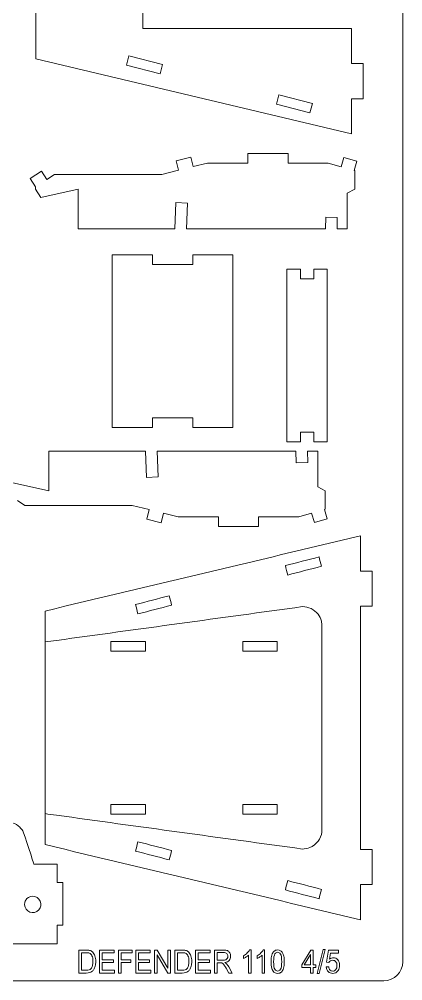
# Model space of a CAD drawing. Header units: centimetres. Extents: x -10 to 98, y 3 to 108.
# Drawn here: x 46.66 to 58.7, y 3.2 to 33.35 of the extents above; entities that cross this region are included whole.
import ezdxf

# ---------------------------------------------------------------- set-up
doc = ezdxf.new("R2010")
doc.units = ezdxf.units.CM
doc.header["$MEASUREMENT"] = 0
doc.layers.add('Camada 1', color=7, linetype='Continuous')

msp = doc.modelspace()

# ---------------------------------------------------------------- linework, layer by layer
at = {"layer": 'Camada 1', "color": 5, "lineweight": 9}
for points in [[(58.70215, 54.96219), (58.70215, 54.96219), (58.70215, 3.79219), (58.70215, 3.79219)], [(58.10714, 3.19719), (58.4344, 3.19719), (58.70215, 3.46494), (58.70215, 3.79219)], [(58.10714, 3.19719), (58.10714, 3.19719), (24.78712, 3.19719), (24.78712, 3.19719)]]:
    msp.add_open_spline(points, degree=3, dxfattribs=at)
at = {"layer": 'Camada 1', "color": 3, "lineweight": 9}
for points in [[(47.18439, 39.43257), (47.18439, 39.43257), (47.18441, 32.10781), (47.18441, 32.10781)], [(50.53794, 33.06106), (50.53794, 33.06106), (50.53794, 38.47934), (50.53794, 38.47934)], [(57.09151, 33.06107), (57.09151, 33.06107), (50.53794, 33.06106), (50.53794, 33.06106)], [(57.09152, 31.95789), (57.09152, 31.95789), (57.09151, 33.06107), (57.09151, 33.06107)], [(47.18441, 32.10781), (47.18441, 32.10781), (57.09152, 29.75035), (57.09152, 29.75035)], [(57.45805, 31.95789), (57.45805, 31.95789), (57.09152, 31.95789), (57.09152, 31.95789)], [(57.45805, 30.85472), (57.45805, 30.85472), (57.45805, 31.95789), (57.45805, 31.95789)], [(57.09152, 30.85472), (57.09152, 30.85472), (57.45805, 30.85472), (57.45805, 30.85472)], [(57.09152, 29.75035), (57.09152, 29.75035), (57.09152, 30.85472), (57.09152, 30.85472)], [(52.04422, 29.0187), (52.04422, 29.0187), (51.58749, 28.90376), (51.58749, 28.90376)], [(52.11827, 28.72445), (52.11827, 28.72445), (52.04422, 29.0187), (52.04422, 29.0187)], [(53.83745, 29.14202), (53.83745, 29.14202), (53.83744, 28.83859), (53.83744, 28.83859)], [(55.09968, 29.14195), (55.09968, 29.14195), (53.83745, 29.14202), (53.83745, 29.14202)], [(55.09966, 28.83852), (55.09966, 28.83852), (55.09968, 29.14195), (55.09968, 29.14195)], [(56.85184, 29.01282), (56.85184, 29.01282), (56.76768, 28.72131), (56.76768, 28.72131)], [(57.25763, 28.89568), (57.25763, 28.89568), (56.85184, 29.01282), (56.85184, 29.01282)], [(51.58749, 28.90376), (51.58749, 28.90376), (51.66155, 28.60951), (51.66155, 28.60951)], [(52.57521, 28.83865), (52.57521, 28.83865), (52.11827, 28.72445), (52.11827, 28.72445)], [(53.83744, 28.83859), (53.83744, 28.83859), (52.57521, 28.83865), (52.57521, 28.83865)], [(56.36189, 28.83845), (56.36189, 28.83845), (55.09966, 28.83852), (55.09966, 28.83852)], [(56.76768, 28.72131), (56.76768, 28.72131), (56.36189, 28.83845), (56.36189, 28.83845)], [(57.17347, 28.60416), (57.17347, 28.60416), (57.25763, 28.89568), (57.25763, 28.89568)], [(47.3628, 28.58016), (47.3628, 28.58016), (47.00156, 28.34847), (47.00156, 28.34847)], [(47.00156, 28.34847), (47.00156, 28.34847), (47.16536, 28.09306), (47.16536, 28.09306)], [(47.52661, 28.32475), (47.52661, 28.32475), (47.3628, 28.58016), (47.3628, 28.58016)], [(47.76527, 28.47782), (47.76527, 28.47782), (47.52661, 28.32475), (47.52661, 28.32475)], [(51.13333, 28.47513), (51.13333, 28.47513), (47.76527, 28.47782), (47.76527, 28.47782)], [(51.66155, 28.60951), (51.66155, 28.60951), (51.13333, 28.47513), (51.13333, 28.47513)], [(57.19204, 28.5988), (57.19204, 28.5988), (57.17347, 28.60416), (57.17347, 28.60416)], [(57.19201, 28.01809), (57.19201, 28.01809), (57.19204, 28.5988), (57.19204, 28.5988)], [(47.16536, 28.09306), (47.16536, 28.09306), (47.16536, 28.01863), (47.16536, 28.01863)], [(47.16536, 28.01863), (47.16536, 28.01863), (47.33942, 27.75817), (47.33942, 27.75817)], [(47.33942, 27.75817), (47.33942, 27.75817), (48.51266, 28.01855), (48.51266, 28.01855)], [(48.51266, 28.01855), (48.51266, 28.01855), (48.51259, 26.77356), (48.51259, 26.77356)], [(56.96039, 26.77312), (56.96039, 26.77312), (56.96045, 27.89028), (56.96045, 27.89028)], [(56.96045, 27.89028), (56.96045, 27.89028), (57.19201, 28.01809), (57.19201, 28.01809)], [(51.54876, 26.77341), (51.54876, 26.77341), (51.57987, 27.59801), (51.57987, 27.59801)], [(51.57987, 27.59801), (51.57987, 27.59801), (51.94372, 27.58429), (51.94372, 27.58429)], [(51.94372, 27.58429), (51.94372, 27.58429), (51.91534, 26.7734), (51.91534, 26.7734)], [(56.27458, 26.77316), (56.27458, 26.77316), (56.28206, 27.13735), (56.28206, 27.13735)], [(56.28206, 27.13735), (56.28206, 27.13735), (56.64608, 27.12987), (56.64608, 27.12987)], [(56.64608, 27.12987), (56.64608, 27.12987), (56.63876, 26.77314), (56.63876, 26.77314)], [(48.51259, 26.77356), (48.51259, 26.77356), (51.54876, 26.77341), (51.54876, 26.77341)], [(51.91534, 26.7734), (51.91534, 26.7734), (56.27458, 26.77316), (56.27458, 26.77316)], [(56.63876, 26.77314), (56.63876, 26.77314), (56.96039, 26.77312), (56.96039, 26.77312)], [(50.84213, 25.95969), (50.84213, 25.95969), (49.57989, 25.95969), (49.57989, 25.95969)], [(49.57989, 25.95969), (49.57989, 25.95969), (49.5799, 20.54181), (49.5799, 20.54181)], [(50.84213, 25.65627), (50.84213, 25.65627), (50.84213, 25.95969), (50.84213, 25.95969)], [(53.36659, 25.95969), (53.36659, 25.95969), (52.10436, 25.95969), (52.10436, 25.95969)], [(52.10436, 25.95969), (52.10436, 25.95969), (52.10436, 25.65627), (52.10436, 25.65627)], [(53.36659, 20.54182), (53.36659, 20.54182), (53.36659, 25.95969), (53.36659, 25.95969)], [(52.10436, 25.65627), (52.10436, 25.65627), (50.84213, 25.65627), (50.84213, 25.65627)], [(55.48595, 25.51427), (55.48595, 25.51427), (55.06359, 25.51427), (55.06359, 25.51427)], [(55.06359, 25.51427), (55.06359, 25.51427), (55.0636, 20.09639), (55.0636, 20.09639)], [(55.48595, 25.21084), (55.48595, 25.21084), (55.48595, 25.51427), (55.48595, 25.51427)], [(56.33067, 25.51427), (56.33067, 25.51427), (55.90831, 25.51427), (55.90831, 25.51427)], [(55.90831, 25.51427), (55.90831, 25.51427), (55.90831, 25.21084), (55.90831, 25.21084)], [(56.33068, 20.09639), (56.33068, 20.09639), (56.33067, 25.51427), (56.33067, 25.51427)], [(55.90831, 25.21084), (55.90831, 25.21084), (55.48595, 25.21084), (55.48595, 25.21084)], [(50.84214, 20.54182), (50.84214, 20.54182), (50.84214, 20.84523), (50.84214, 20.84523)], [(50.84214, 20.84523), (50.84214, 20.84523), (52.10437, 20.84523), (52.10437, 20.84523)], [(52.10437, 20.84523), (52.10437, 20.84523), (52.10437, 20.54182), (52.10437, 20.54182)], [(49.5799, 20.54181), (49.5799, 20.54181), (50.84214, 20.54182), (50.84214, 20.54182)], [(52.10437, 20.54182), (52.10437, 20.54182), (53.36659, 20.54182), (53.36659, 20.54182)], [(55.48596, 20.3998), (55.48596, 20.3998), (55.90832, 20.39982), (55.90832, 20.39982)], [(55.48596, 20.09639), (55.48596, 20.09639), (55.48596, 20.3998), (55.48596, 20.3998)], [(55.90832, 20.39982), (55.90832, 20.39982), (55.90832, 20.09639), (55.90832, 20.09639)], [(55.0636, 20.09639), (55.0636, 20.09639), (55.48596, 20.09639), (55.48596, 20.09639)], [(55.90832, 20.09639), (55.90832, 20.09639), (56.33068, 20.09639), (56.33068, 20.09639)], [(47.58563, 19.80598), (47.58563, 19.80598), (50.62181, 19.80615), (50.62181, 19.80615)], [(47.5857, 18.56099), (47.5857, 18.56099), (47.58563, 19.80598), (47.58563, 19.80598)], [(50.62181, 19.80615), (50.62181, 19.80615), (50.6529, 18.98156), (50.6529, 18.98156)], [(50.98838, 19.80617), (50.98838, 19.80617), (55.34761, 19.80642), (55.34761, 19.80642)], [(51.01676, 18.99527), (51.01676, 18.99527), (50.98838, 19.80617), (50.98838, 19.80617)], [(55.34761, 19.80642), (55.34761, 19.80642), (55.35509, 19.44224), (55.35509, 19.44224)], [(55.7118, 19.80645), (55.7118, 19.80645), (56.03343, 19.80646), (56.03343, 19.80646)], [(55.71911, 19.44971), (55.71911, 19.44971), (55.7118, 19.80645), (55.7118, 19.80645)], [(56.03343, 19.80646), (56.03343, 19.80646), (56.0335, 18.6893), (56.0335, 18.6893)], [(55.35509, 19.44224), (55.35509, 19.44224), (55.71911, 19.44971), (55.71911, 19.44971)], [(50.6529, 18.98156), (50.6529, 18.98156), (51.01676, 18.99527), (51.01676, 18.99527)], [(46.41247, 18.82138), (46.41247, 18.82138), (47.5857, 18.56099), (47.5857, 18.56099)], [(56.0335, 18.6893), (56.0335, 18.6893), (56.26505, 18.56149), (56.26505, 18.56149)], [(56.26505, 18.56149), (56.26505, 18.56149), (56.26509, 17.98078), (56.26509, 17.98078)], [(46.83831, 18.10174), (46.83831, 18.10174), (46.59964, 18.25479), (46.59964, 18.25479)], [(50.20638, 18.10443), (50.20638, 18.10443), (46.83831, 18.10174), (46.83831, 18.10174)], [(50.73459, 17.97005), (50.73459, 17.97005), (50.20638, 18.10443), (50.20638, 18.10443)], [(50.66054, 17.67581), (50.66054, 17.67581), (50.73459, 17.97005), (50.73459, 17.97005)], [(51.19133, 17.85511), (51.19133, 17.85511), (51.11728, 17.56087), (51.11728, 17.56087)], [(51.64824, 17.7409), (51.64824, 17.7409), (51.19133, 17.85511), (51.19133, 17.85511)], [(55.84072, 17.85827), (55.84072, 17.85827), (55.43494, 17.74113), (55.43494, 17.74113)], [(55.92489, 17.56676), (55.92489, 17.56676), (55.84072, 17.85827), (55.84072, 17.85827)], [(56.26509, 17.98078), (56.26509, 17.98078), (56.24651, 17.97542), (56.24651, 17.97542)], [(56.24651, 17.97542), (56.24651, 17.97542), (56.33068, 17.6839), (56.33068, 17.6839)], [(51.11728, 17.56087), (51.11728, 17.56087), (50.66054, 17.67581), (50.66054, 17.67581)], [(52.91048, 17.74098), (52.91048, 17.74098), (51.64824, 17.7409), (51.64824, 17.7409)], [(52.9105, 17.43755), (52.9105, 17.43755), (52.91048, 17.74098), (52.91048, 17.74098)], [(55.43494, 17.74113), (55.43494, 17.74113), (54.17271, 17.74105), (54.17271, 17.74105)], [(54.17271, 17.74105), (54.17271, 17.74105), (54.17272, 17.43763), (54.17272, 17.43763)], [(56.33068, 17.6839), (56.33068, 17.6839), (55.92489, 17.56676), (55.92489, 17.56676)], [(54.17272, 17.43763), (54.17272, 17.43763), (52.9105, 17.43755), (52.9105, 17.43755)], [(47.46769, 14.79089), (50.76987, 15.57647), (54.07208, 16.36204), (57.37427, 17.14762)], [(57.37427, 17.14762), (57.37427, 16.7798), (57.37427, 16.412), (57.37427, 16.04418)], [(57.37427, 16.04418), (57.49647, 16.04418), (57.61869, 16.04418), (57.74088, 16.04418)], [(57.74088, 14.94071), (57.74088, 15.30854), (57.74088, 15.67636), (57.74088, 16.04418)], [(47.46769, 14.79089), (47.46769, 12.34932), (47.46769, 9.90775), (47.46769, 7.46618)], [(57.37427, 7.31636), (57.37427, 9.85781), (57.37427, 12.39927), (57.37427, 14.94071)], [(57.37427, 14.94071), (57.49647, 14.94071), (57.61869, 14.94071), (57.74088, 14.94071)], [(46.6814, 8.01519), (46.55204, 8.14454), (46.3358, 8.20247), (46.15911, 8.15513)], [(46.6814, 8.01519), (46.71004, 7.97786), (46.73867, 7.94053), (46.76732, 7.9032)], [(47.116, 6.84982), (47.116, 6.85942), (46.8177, 7.81592), (46.76732, 7.9032)], [(47.46769, 7.46618), (50.76987, 6.6806), (54.07208, 5.89502), (57.37427, 5.10945)], [(57.74088, 7.31636), (57.61869, 7.31636), (57.49647, 7.31636), (57.37427, 7.31636)], [(57.74088, 7.31636), (57.74088, 6.94854), (57.74088, 6.58073), (57.74088, 6.2129)], [(47.116, 6.84982), (47.35966, 6.84982), (47.60331, 6.84982), (47.84698, 6.84982)], [(47.84698, 6.84982), (47.84698, 6.65777), (47.84697, 6.4657), (47.84697, 6.27364)], [(47.84697, 6.27364), (47.90762, 6.27364), (47.96829, 6.27365), (48.02894, 6.27365)], [(48.02894, 6.27365), (48.02894, 5.82941), (48.02894, 5.38519), (48.02894, 4.94095)], [(57.37427, 6.2129), (57.37427, 5.84508), (57.37427, 5.47726), (57.37427, 5.10945)], [(57.37427, 6.2129), (57.49647, 6.2129), (57.61869, 6.2129), (57.74088, 6.2129)], [(47.84697, 4.94063), (47.84693, 4.74646), (47.84688, 4.55229), (47.84685, 4.35812)], [(47.84697, 4.94063), (47.90762, 4.94074), (47.96829, 4.94085), (48.02894, 4.94095)], [(46.39057, 4.35844), (46.876, 4.35833), (47.36142, 4.35822), (47.84685, 4.35812)]]:
    msp.add_open_spline(points, degree=3, dxfattribs=at)
at = {"layer": 'Camada 1', "lineweight": 9}
for points in [[(50.10239, 32.19827), (50.10239, 32.19827), (50.02623, 31.90433), (50.02623, 31.90433)], [(51.16034, 31.92456), (51.16034, 31.92456), (50.10239, 32.19827), (50.10239, 32.19827)], [(50.02623, 31.90433), (50.02623, 31.90433), (51.08417, 31.63062), (51.08417, 31.63062)], [(51.08417, 31.63062), (51.08417, 31.63062), (51.16034, 31.92456), (51.16034, 31.92456)], [(54.80781, 30.97848), (54.80781, 30.97848), (54.73165, 30.68574), (54.73165, 30.68574)], [(55.86458, 30.70476), (55.86458, 30.70476), (54.80781, 30.97848), (54.80781, 30.97848)], [(54.73165, 30.68574), (54.73165, 30.68574), (55.78842, 30.41082), (55.78842, 30.41082)], [(55.78842, 30.41082), (55.78842, 30.41082), (55.86458, 30.70476), (55.86458, 30.70476)], [(55.01424, 16.21336), (55.36674, 16.30469), (55.71923, 16.39604), (56.07174, 16.48738)], [(56.07174, 16.48738), (56.09709, 16.38948), (56.12248, 16.29158), (56.14784, 16.19369)], [(55.09033, 15.91967), (55.06497, 16.01757), (55.0396, 16.11546), (55.01424, 16.21336)], [(55.09033, 15.91967), (55.44283, 16.011), (55.79533, 16.10235), (56.14784, 16.19369)], [(51.36706, 15.26826), (51.01456, 15.17693), (50.66207, 15.0856), (50.30955, 14.99425)], [(51.44316, 14.97457), (51.4178, 15.07247), (51.39242, 15.17037), (51.36706, 15.26826)], [(47.82464, 13.86897), (50.40105, 14.22223), (52.97749, 14.57553), (55.5539, 14.92881)], [(50.38565, 14.70055), (50.36031, 14.79845), (50.33492, 14.89636), (50.30955, 14.99425)], [(51.44316, 14.97457), (51.09066, 14.88324), (50.73817, 14.79189), (50.38565, 14.70055)], [(56.03981, 14.6892), (55.92939, 14.83308), (55.73185, 14.93512), (55.5539, 14.92881)], [(56.1455, 14.47487), (56.11774, 14.55665), (56.09465, 14.61771), (56.03981, 14.6892)], [(56.1455, 14.47487), (56.15072, 14.44867), (56.15593, 14.42248), (56.16114, 14.39629)], [(56.16114, 14.39629), (56.16114, 12.21778), (56.16114, 10.03927), (56.16114, 7.86076)], [(50.62314, 13.83725), (50.26123, 13.83725), (49.89931, 13.83725), (49.53741, 13.83725)], [(49.53741, 13.83725), (49.53741, 13.73611), (49.53741, 13.635), (49.53741, 13.53386)], [(50.62319, 13.53387), (50.62318, 13.635), (50.62315, 13.73613), (50.62314, 13.83725)], [(54.76162, 13.83729), (54.3997, 13.83729), (54.03778, 13.83729), (53.67586, 13.83729)], [(53.67586, 13.83729), (53.67586, 13.73615), (53.67586, 13.63502), (53.67586, 13.53388)], [(54.76165, 13.53388), (54.76164, 13.63502), (54.76163, 13.73615), (54.76162, 13.83729)], [(50.62319, 13.53387), (50.26126, 13.53387), (49.89932, 13.53386), (49.53741, 13.53386)], [(53.67586, 13.53388), (54.03779, 13.53388), (54.39973, 13.53388), (54.76165, 13.53388)], [(50.62314, 8.7232), (50.26123, 8.7232), (49.89931, 8.7232), (49.53741, 8.7232)], [(49.53741, 8.7232), (49.53741, 8.62206), (49.53741, 8.52094), (49.53741, 8.4198)], [(50.62319, 8.41981), (50.62318, 8.52094), (50.62315, 8.62208), (50.62314, 8.7232)], [(53.67586, 8.72325), (54.03778, 8.72325), (54.3997, 8.72325), (54.76162, 8.72325)], [(53.67586, 8.72325), (53.67586, 8.62212), (53.67586, 8.521), (53.67586, 8.41986)], [(54.76165, 8.41988), (54.76164, 8.52101), (54.76163, 8.62214), (54.76162, 8.72325)], [(55.5539, 7.32826), (52.97749, 7.68155), (50.40105, 8.03484), (47.82464, 8.3881)], [(50.62319, 8.41981), (50.26126, 8.41981), (49.89932, 8.4198), (49.53741, 8.4198)], [(53.67586, 8.41986), (54.03779, 8.41987), (54.39973, 8.41987), (54.76165, 8.41988)], [(55.78828, 7.37488), (55.98365, 7.45582), (56.14085, 7.65505), (56.16114, 7.86076)], [(50.30955, 7.26282), (50.33492, 7.36072), (50.36031, 7.4586), (50.38565, 7.5565)], [(51.44316, 7.28248), (51.09066, 7.37383), (50.73817, 7.46517), (50.38565, 7.5565)], [(50.30955, 7.26282), (50.66207, 7.17148), (51.01456, 7.08013), (51.36706, 6.98879)], [(51.44316, 7.28248), (51.4178, 7.18459), (51.39242, 7.08669), (51.36706, 6.98879)], [(55.5539, 7.32826), (55.61921, 7.32594), (55.72668, 7.34937), (55.78828, 7.37488)], [(55.09033, 6.33741), (55.06497, 6.23952), (55.0396, 6.14163), (55.01424, 6.04373)], [(56.14784, 6.0634), (55.79533, 6.15473), (55.44283, 6.24607), (55.09033, 6.33741)], [(55.01424, 6.04373), (55.36674, 5.95238), (55.71923, 5.86104), (56.07174, 5.76969)], [(56.07174, 5.76969), (56.09709, 5.86758), (56.12248, 5.9655), (56.14784, 6.0634)], [(46.89999, 5.77312), (46.87302, 5.73798), (46.84624, 5.70574), (46.83337, 5.65773)], [(47.14862, 5.83978), (47.04067, 5.86871), (46.96958, 5.82654), (46.89999, 5.77312)], [(47.21076, 5.36824), (47.40629, 5.48115), (47.3669, 5.78128), (47.14862, 5.83978)], [(46.83337, 5.65773), (46.77496, 5.43955), (47.01517, 5.25529), (47.21076, 5.36824)]]:
    msp.add_open_spline(points, degree=3, dxfattribs=at)
at = {"layer": 'Camada 1', "color": 1, "lineweight": 9}
for points in [[(47.46769, 13.82002), (47.58668, 13.83634), (47.70567, 13.85265), (47.82464, 13.86897)], [(47.82464, 8.3881), (47.70567, 8.40441), (47.58668, 8.42073), (47.46769, 8.43704)], [(48.53416, 3.43991), (48.53416, 3.43991), (48.53416, 4.16131), (48.53416, 4.16131)], [(48.53416, 4.16131), (48.53416, 4.16131), (48.75356, 4.16131), (48.75356, 4.16131)], [(48.75222, 4.07668), (48.75222, 4.07668), (48.61866, 4.07668), (48.61866, 4.07668)], [(48.61866, 4.07668), (48.61866, 4.07668), (48.61866, 3.52454), (48.61866, 3.52454)], [(48.86118, 4.0619), (48.83865, 4.0718), (48.80232, 4.07668), (48.75222, 4.07668)], [(48.86696, 4.15107), (48.84087, 4.15795), (48.80307, 4.16131), (48.75356, 4.16131)], [(48.94079, 3.98029), (48.919, 4.02093), (48.89247, 4.04813), (48.86118, 4.0619)], [(48.96035, 4.09935), (48.93457, 4.1242), (48.90344, 4.14149), (48.86696, 4.15107)], [(48.97355, 3.80598), (48.97355, 3.88154), (48.96259, 3.93965), (48.94079, 3.98029)], [(49.03566, 3.97609), (49.01907, 4.02613), (48.99401, 4.0671), (48.96035, 4.09935)], [(49.06072, 3.80447), (49.06072, 3.86879), (49.0524, 3.92605), (49.03566, 3.97609)], [(49.17828, 3.43991), (49.17828, 3.43991), (49.17828, 4.16131), (49.17828, 4.16131)], [(49.17828, 4.16131), (49.17828, 4.16131), (49.63813, 4.16131), (49.63813, 4.16131)], [(49.63813, 4.07668), (49.63813, 4.07668), (49.26278, 4.07668), (49.26278, 4.07668)], [(49.26278, 4.07668), (49.26278, 4.07668), (49.26278, 3.85502), (49.26278, 3.85502)], [(49.63813, 4.16131), (49.63813, 4.16131), (49.63813, 4.07668), (49.63813, 4.07668)], [(49.77422, 3.43991), (49.77422, 3.43991), (49.77422, 4.16131), (49.77422, 4.16131)], [(49.77422, 4.16131), (49.77422, 4.16131), (50.20383, 4.16131), (50.20383, 4.16131)], [(50.20383, 4.07668), (50.20383, 4.07668), (49.85872, 4.07668), (49.85872, 4.07668)], [(49.85872, 4.07668), (49.85872, 4.07668), (49.85872, 3.852), (49.85872, 3.852)], [(50.20383, 4.16131), (50.20383, 4.16131), (50.20383, 4.07668), (50.20383, 4.07668)], [(50.31486, 3.43991), (50.31486, 3.43991), (50.31486, 4.16131), (50.31486, 4.16131)], [(50.31486, 4.16131), (50.31486, 4.16131), (50.77471, 4.16131), (50.77471, 4.16131)], [(50.77471, 4.07668), (50.77471, 4.07668), (50.39936, 4.07668), (50.39936, 4.07668)], [(50.39936, 4.07668), (50.39936, 4.07668), (50.39936, 3.85502), (50.39936, 3.85502)], [(50.77471, 4.16131), (50.77471, 4.16131), (50.77471, 4.07668), (50.77471, 4.07668)], [(50.90547, 3.43991), (50.90547, 3.43991), (50.90547, 4.16131), (50.90547, 4.16131)], [(50.90547, 4.16131), (50.90547, 4.16131), (50.99204, 4.16131), (50.99204, 4.16131)], [(51.32054, 3.43991), (51.32054, 3.43991), (50.9864, 4.00615), (50.9864, 4.00615)], [(50.9864, 4.00615), (50.9864, 4.00615), (50.9864, 3.43991), (50.9864, 3.43991)], [(50.99204, 4.16131), (50.99204, 4.16131), (51.32617, 3.59508), (51.32617, 3.59508)], [(51.32617, 3.59508), (51.32617, 3.59508), (51.32617, 4.16131), (51.32617, 4.16131)], [(51.32617, 4.16131), (51.32617, 4.16131), (51.40711, 4.16131), (51.40711, 4.16131)], [(51.40711, 4.16131), (51.40711, 4.16131), (51.40711, 3.43991), (51.40711, 3.43991)], [(51.54869, 3.43991), (51.54869, 3.43991), (51.54869, 4.16131), (51.54869, 4.16131)], [(51.54869, 4.16131), (51.54869, 4.16131), (51.76809, 4.16131), (51.76809, 4.16131)], [(51.76676, 4.07668), (51.76676, 4.07668), (51.63319, 4.07668), (51.63319, 4.07668)], [(51.63319, 4.07668), (51.63319, 4.07668), (51.63319, 3.52454), (51.63319, 3.52454)], [(51.87572, 4.0619), (51.85319, 4.0718), (51.81685, 4.07668), (51.76676, 4.07668)], [(51.8815, 4.15107), (51.8554, 4.15795), (51.8176, 4.16131), (51.76809, 4.16131)], [(51.95532, 3.98029), (51.93353, 4.02093), (51.907, 4.04813), (51.87572, 4.0619)], [(51.97489, 4.09935), (51.9491, 4.1242), (51.91797, 4.14149), (51.8815, 4.15107)], [(51.98808, 3.80598), (51.98808, 3.88154), (51.97712, 3.93965), (51.95532, 3.98029)], [(52.05019, 3.97609), (52.0336, 4.02613), (52.00854, 4.0671), (51.97489, 4.09935)], [(52.07525, 3.80447), (52.07525, 3.86879), (52.06694, 3.92605), (52.05019, 3.97609)], [(52.19281, 3.43991), (52.19281, 3.43991), (52.19281, 4.16131), (52.19281, 4.16131)], [(52.19281, 4.16131), (52.19281, 4.16131), (52.65266, 4.16131), (52.65266, 4.16131)], [(52.65266, 4.07668), (52.65266, 4.07668), (52.27731, 4.07668), (52.27731, 4.07668)], [(52.27731, 4.07668), (52.27731, 4.07668), (52.27731, 3.85502), (52.27731, 3.85502)], [(52.65266, 4.16131), (52.65266, 4.16131), (52.65266, 4.07668), (52.65266, 4.07668)], [(52.78609, 3.43991), (52.78609, 3.43991), (52.78609, 4.16131), (52.78609, 4.16131)], [(52.78609, 4.16131), (52.78609, 4.16131), (53.06833, 4.16131), (53.06833, 4.16131)], [(53.0719, 4.08171), (53.0719, 4.08171), (52.87058, 4.08171), (52.87058, 4.08171)], [(52.87058, 4.08171), (52.87058, 4.08171), (52.87058, 3.84293), (52.87058, 3.84293)], [(53.19775, 4.14183), (53.16825, 4.15476), (53.12512, 4.16131), (53.06833, 4.16131)], [(53.17507, 4.0488), (53.15328, 4.0708), (53.11888, 4.08171), (53.0719, 4.08171)], [(53.20769, 3.9645), (53.20769, 3.99859), (53.19687, 4.02681), (53.17507, 4.0488)], [(53.19078, 3.89985), (53.20206, 3.91967), (53.20769, 3.94116), (53.20769, 3.9645)], [(53.26846, 4.07331), (53.25082, 4.10606), (53.22725, 4.1289), (53.19775, 4.14183)], [(53.25097, 3.83521), (53.28017, 3.8703), (53.29485, 3.91345), (53.29485, 3.96467)], [(53.29485, 3.96467), (53.29485, 4.00431), (53.28611, 4.04058), (53.26846, 4.07331)], [(53.70134, 3.98331), (53.74507, 4.00648), (53.78332, 4.0347), (53.81607, 4.06795)], [(53.70134, 3.89767), (53.70134, 3.89767), (53.70134, 3.98331), (53.70134, 3.98331)], [(53.70134, 3.89767), (53.72565, 3.90775), (53.75322, 3.92303), (53.78376, 3.94334)], [(53.78376, 3.94334), (53.81431, 3.96367), (53.83906, 3.98398), (53.85788, 4.00447)], [(53.81607, 4.06795), (53.84884, 4.10103), (53.87212, 4.1331), (53.88575, 4.16434)], [(53.85788, 3.43991), (53.85788, 3.43991), (53.85788, 4.00447), (53.85788, 4.00447)], [(53.88575, 4.16434), (53.88575, 4.16434), (53.93615, 4.16434), (53.93615, 4.16434)], [(53.93615, 4.16434), (53.93615, 4.16434), (53.93615, 3.43991), (53.93615, 3.43991)], [(54.13005, 3.98331), (54.17377, 4.00648), (54.21204, 4.0347), (54.24479, 4.06795)], [(54.13005, 3.89767), (54.13005, 3.89767), (54.13005, 3.98331), (54.13005, 3.98331)], [(54.13005, 3.89767), (54.15436, 3.90775), (54.18193, 3.92303), (54.21248, 3.94334)], [(54.21248, 3.94334), (54.24301, 3.96367), (54.26777, 3.98398), (54.28659, 4.00447)], [(54.24479, 4.06795), (54.27756, 4.10103), (54.30082, 4.1331), (54.31446, 4.16434)], [(54.28659, 3.43991), (54.28659, 3.43991), (54.28659, 4.00447), (54.28659, 4.00447)], [(54.31446, 4.16434), (54.31446, 4.16434), (54.36487, 4.16434), (54.36487, 4.16434)], [(54.36487, 4.16434), (54.36487, 4.16434), (54.36487, 3.43991), (54.36487, 3.43991)], [(54.58916, 4.00195), (54.57375, 3.9499), (54.56604, 3.88104), (54.56604, 3.79591)], [(54.65824, 4.12235), (54.62771, 4.0943), (54.60473, 4.05418), (54.58916, 4.00195)], [(54.68625, 4.03906), (54.65943, 3.99524), (54.64609, 3.91396), (54.64609, 3.79557)], [(54.77328, 4.16434), (54.72704, 4.16434), (54.68863, 4.15039), (54.65824, 4.12235)], [(54.7724, 4.09078), (54.73652, 4.09078), (54.70776, 4.07348), (54.68625, 4.03906)], [(54.86385, 4.03217), (54.83954, 4.0713), (54.809, 4.09078), (54.7724, 4.09078)], [(54.86327, 4.14099), (54.83731, 4.1566), (54.80737, 4.16434), (54.77328, 4.16434)], [(54.92701, 4.07348), (54.9104, 4.10287), (54.88905, 4.12538), (54.86327, 4.14099)], [(54.90048, 3.79557), (54.90048, 3.91429), (54.88832, 3.99321), (54.86385, 4.03217)], [(54.96614, 3.96636), (54.95666, 4.00849), (54.94362, 4.04427), (54.92701, 4.07348)], [(54.98053, 3.79591), (54.98053, 3.86728), (54.97578, 3.92421), (54.96614, 3.96636)], [(55.52827, 3.69381), (55.52827, 3.69381), (55.81913, 4.16131), (55.81913, 4.16131)], [(55.80489, 4.01841), (55.80489, 4.01841), (55.60522, 3.69381), (55.60522, 3.69381)], [(55.80489, 3.69381), (55.80489, 3.69381), (55.80489, 4.01841), (55.80489, 4.01841)], [(55.81913, 4.16131), (55.81913, 4.16131), (55.88317, 4.16131), (55.88317, 4.16131)], [(55.88317, 4.16131), (55.88317, 4.16131), (55.88317, 3.69381), (55.88317, 3.69381)], [(56.01229, 3.42782), (56.01229, 3.42782), (56.1973, 4.1734), (56.1973, 4.1734)], [(56.2603, 4.1734), (56.2603, 4.1734), (56.07529, 3.42782), (56.07529, 3.42782)], [(56.1973, 4.1734), (56.1973, 4.1734), (56.2603, 4.1734), (56.2603, 4.1734)], [(56.311, 3.78147), (56.311, 3.78147), (56.37238, 4.15225), (56.37238, 4.15225)], [(56.37238, 4.15225), (56.37238, 4.15225), (56.68812, 4.15225), (56.68812, 4.15225)], [(56.43479, 4.06761), (56.43479, 4.06761), (56.40083, 3.87299), (56.40083, 3.87299)], [(56.68812, 4.06761), (56.68812, 4.06761), (56.43479, 4.06761), (56.43479, 4.06761)], [(56.68812, 4.15225), (56.68812, 4.15225), (56.68812, 4.06761), (56.68812, 4.06761)], [(48.91024, 3.57526), (48.93012, 3.59793), (48.94568, 3.62849), (48.9568, 3.66677)], [(48.9568, 3.66677), (48.96792, 3.70507), (48.97355, 3.75141), (48.97355, 3.80598)], [(49.00039, 3.55376), (49.01802, 3.58147), (49.03255, 3.61657), (49.04382, 3.65888)], [(49.04382, 3.65888), (49.05509, 3.7012), (49.06072, 3.74973), (49.06072, 3.80447)], [(49.26278, 3.85502), (49.26278, 3.85502), (49.61412, 3.85502), (49.61412, 3.85502)], [(49.61412, 3.77039), (49.61412, 3.77039), (49.26278, 3.77039), (49.26278, 3.77039)], [(49.26278, 3.77039), (49.26278, 3.77039), (49.26278, 3.52454), (49.26278, 3.52454)], [(49.61412, 3.85502), (49.61412, 3.85502), (49.61412, 3.77039), (49.61412, 3.77039)], [(49.85872, 3.852), (49.85872, 3.852), (50.15758, 3.852), (50.15758, 3.852)], [(50.15758, 3.76736), (50.15758, 3.76736), (49.85872, 3.76736), (49.85872, 3.76736)], [(49.85872, 3.76736), (49.85872, 3.76736), (49.85872, 3.43991), (49.85872, 3.43991)], [(50.15758, 3.852), (50.15758, 3.852), (50.15758, 3.76736), (50.15758, 3.76736)], [(50.39936, 3.85502), (50.39936, 3.85502), (50.75069, 3.85502), (50.75069, 3.85502)], [(50.75069, 3.77039), (50.75069, 3.77039), (50.39936, 3.77039), (50.39936, 3.77039)], [(50.39936, 3.77039), (50.39936, 3.77039), (50.39936, 3.52454), (50.39936, 3.52454)], [(50.75069, 3.85502), (50.75069, 3.85502), (50.75069, 3.77039), (50.75069, 3.77039)], [(51.92478, 3.57526), (51.94465, 3.59793), (51.96021, 3.62849), (51.97133, 3.66677)], [(51.97133, 3.66677), (51.98245, 3.70507), (51.98808, 3.75141), (51.98808, 3.80598)], [(52.01492, 3.55376), (52.03255, 3.58147), (52.04707, 3.61657), (52.05835, 3.65888)], [(52.05835, 3.65888), (52.06962, 3.7012), (52.07525, 3.74973), (52.07525, 3.80447)], [(52.27731, 3.85502), (52.27731, 3.85502), (52.62865, 3.85502), (52.62865, 3.85502)], [(52.62865, 3.77039), (52.62865, 3.77039), (52.27731, 3.77039), (52.27731, 3.77039)], [(52.27731, 3.77039), (52.27731, 3.77039), (52.27731, 3.52454), (52.27731, 3.52454)], [(52.62865, 3.85502), (52.62865, 3.85502), (52.62865, 3.77039), (52.62865, 3.77039)], [(52.87058, 3.84293), (52.87058, 3.84293), (53.05144, 3.84293), (53.05144, 3.84293)], [(52.96812, 3.76031), (52.96812, 3.76031), (52.87058, 3.76031), (52.87058, 3.76031)], [(52.87058, 3.76031), (52.87058, 3.76031), (52.87058, 3.43991), (52.87058, 3.43991)], [(53.01497, 3.75695), (53.00549, 3.75913), (52.98991, 3.76031), (52.96812, 3.76031)], [(53.05336, 3.7378), (53.04091, 3.74687), (53.02801, 3.75325), (53.01497, 3.75695)], [(53.05144, 3.84293), (53.08999, 3.84293), (53.11993, 3.84746), (53.14156, 3.85653)], [(53.0962, 3.68961), (53.08018, 3.71262), (53.06597, 3.72857), (53.05336, 3.7378)], [(53.15684, 3.59003), (53.13238, 3.63352), (53.11207, 3.66661), (53.0962, 3.68961)], [(53.11563, 3.76836), (53.1767, 3.77794), (53.22177, 3.8001), (53.25097, 3.83521)], [(53.16647, 3.73244), (53.15491, 3.74418), (53.13802, 3.75627), (53.11563, 3.76836)], [(53.14156, 3.85653), (53.16322, 3.86543), (53.17967, 3.87987), (53.19078, 3.89985)], [(53.23614, 3.63638), (53.21435, 3.67484), (53.19108, 3.70691), (53.16647, 3.73244)], [(53.23614, 3.63638), (53.23614, 3.63638), (53.3463, 3.43991), (53.3463, 3.43991)], [(54.56604, 3.79591), (54.56604, 3.6604), (54.58694, 3.56249), (54.62888, 3.50204)], [(54.64609, 3.79557), (54.64609, 3.67685), (54.65824, 3.59793), (54.68271, 3.55897)], [(54.86385, 3.55914), (54.88832, 3.59843), (54.90048, 3.67719), (54.90048, 3.79557)], [(54.95755, 3.59071), (54.97282, 3.64276), (54.98053, 3.71128), (54.98053, 3.79591)], [(55.52827, 3.6122), (55.52827, 3.6122), (55.52827, 3.69381), (55.52827, 3.69381)], [(55.60522, 3.69381), (55.60522, 3.69381), (55.80489, 3.69381), (55.80489, 3.69381)], [(55.88317, 3.69381), (55.88317, 3.69381), (55.96945, 3.69381), (55.96945, 3.69381)], [(55.96945, 3.69381), (55.96945, 3.69381), (55.96945, 3.6122), (55.96945, 3.6122)], [(56.29676, 3.62932), (56.29676, 3.62932), (56.37859, 3.63638), (56.37859, 3.63638)], [(56.29676, 3.62932), (56.30195, 3.56854), (56.32286, 3.51984), (56.35948, 3.48307)], [(56.38482, 3.76938), (56.38482, 3.76938), (56.311, 3.78147), (56.311, 3.78147)], [(56.37859, 3.63638), (56.38468, 3.59121), (56.39876, 3.55729), (56.4207, 3.53446)], [(56.43212, 3.82026), (56.41211, 3.80716), (56.39639, 3.7902), (56.38482, 3.76938)], [(56.52076, 3.91849), (56.47897, 3.91849), (56.43893, 3.90338), (56.40083, 3.87299)], [(56.50031, 3.83991), (56.47496, 3.83991), (56.45227, 3.83335), (56.43212, 3.82026)], [(56.59858, 3.79608), (56.57383, 3.82529), (56.54107, 3.83991), (56.50031, 3.83991)], [(56.66114, 3.853), (56.62305, 3.89666), (56.57621, 3.91849), (56.52076, 3.91849)], [(56.59695, 3.54856), (56.62275, 3.5808), (56.63565, 3.62346), (56.63565, 3.67652)], [(56.63565, 3.67652), (56.63565, 3.72706), (56.62335, 3.76685), (56.59858, 3.79608)], [(56.71837, 3.68474), (56.71837, 3.75325), (56.69925, 3.80935), (56.66114, 3.853)], [(56.66812, 3.51548), (56.70163, 3.56299), (56.71837, 3.61942), (56.71837, 3.68474)], [(48.76395, 3.43991), (48.76395, 3.43991), (48.53416, 3.43991), (48.53416, 3.43991)], [(48.61866, 3.52454), (48.61866, 3.52454), (48.75445, 3.52454), (48.75445, 3.52454)], [(48.75445, 3.52454), (48.7964, 3.52454), (48.82931, 3.52891), (48.85318, 3.53781)], [(48.76395, 3.43991), (48.80249, 3.43991), (48.83657, 3.44395), (48.86636, 3.45217)], [(48.85318, 3.53781), (48.87704, 3.54671), (48.89602, 3.55914), (48.91024, 3.57526)], [(48.86636, 3.45217), (48.89602, 3.4604), (48.92137, 3.47249), (48.94227, 3.48844)], [(48.94227, 3.48844), (48.96332, 3.50423), (48.9826, 3.52606), (49.00039, 3.55376)], [(49.65326, 3.43991), (49.65326, 3.43991), (49.17828, 3.43991), (49.17828, 3.43991)], [(49.26278, 3.52454), (49.26278, 3.52454), (49.65326, 3.52454), (49.65326, 3.52454)], [(49.65326, 3.52454), (49.65326, 3.52454), (49.65326, 3.43991), (49.65326, 3.43991)], [(49.85872, 3.43991), (49.85872, 3.43991), (49.77422, 3.43991), (49.77422, 3.43991)], [(50.78984, 3.43991), (50.78984, 3.43991), (50.31486, 3.43991), (50.31486, 3.43991)], [(50.39936, 3.52454), (50.39936, 3.52454), (50.78984, 3.52454), (50.78984, 3.52454)], [(50.78984, 3.52454), (50.78984, 3.52454), (50.78984, 3.43991), (50.78984, 3.43991)], [(50.9864, 3.43991), (50.9864, 3.43991), (50.90547, 3.43991), (50.90547, 3.43991)], [(51.40711, 3.43991), (51.40711, 3.43991), (51.32054, 3.43991), (51.32054, 3.43991)], [(51.77848, 3.43991), (51.77848, 3.43991), (51.54869, 3.43991), (51.54869, 3.43991)], [(51.63319, 3.52454), (51.63319, 3.52454), (51.76898, 3.52454), (51.76898, 3.52454)], [(51.76898, 3.52454), (51.81093, 3.52454), (51.84384, 3.52891), (51.86772, 3.53781)], [(51.77848, 3.43991), (51.81702, 3.43991), (51.8511, 3.44395), (51.8809, 3.45217)], [(51.86772, 3.53781), (51.89157, 3.54671), (51.91056, 3.55914), (51.92478, 3.57526)], [(51.8809, 3.45217), (51.91056, 3.4604), (51.9359, 3.47249), (51.9568, 3.48844)], [(51.9568, 3.48844), (51.97785, 3.50423), (51.99713, 3.52606), (52.01492, 3.55376)], [(52.66779, 3.43991), (52.66779, 3.43991), (52.19281, 3.43991), (52.19281, 3.43991)], [(52.27731, 3.52454), (52.27731, 3.52454), (52.66779, 3.52454), (52.66779, 3.52454)], [(52.66779, 3.52454), (52.66779, 3.52454), (52.66779, 3.43991), (52.66779, 3.43991)], [(52.87058, 3.43991), (52.87058, 3.43991), (52.78609, 3.43991), (52.78609, 3.43991)], [(53.24105, 3.43991), (53.24105, 3.43991), (53.15684, 3.59003), (53.15684, 3.59003)], [(53.3463, 3.43991), (53.3463, 3.43991), (53.24105, 3.43991), (53.24105, 3.43991)], [(53.93615, 3.43991), (53.93615, 3.43991), (53.85788, 3.43991), (53.85788, 3.43991)], [(54.36487, 3.43991), (54.36487, 3.43991), (54.28659, 3.43991), (54.28659, 3.43991)], [(54.62888, 3.50204), (54.66387, 3.4525), (54.71207, 3.42782), (54.77328, 3.42782)], [(54.68271, 3.55897), (54.70716, 3.51984), (54.73741, 3.50036), (54.77328, 3.50036)], [(54.77328, 3.50036), (54.80916, 3.50036), (54.8394, 3.52001), (54.86385, 3.55914)], [(54.77328, 3.42782), (54.81982, 3.42782), (54.85836, 3.44192), (54.88876, 3.47014)], [(54.88876, 3.47014), (54.9193, 3.49835), (54.94227, 3.53848), (54.95755, 3.59071)], [(55.80489, 3.6122), (55.80489, 3.6122), (55.52827, 3.6122), (55.52827, 3.6122)], [(55.80489, 3.43991), (55.80489, 3.43991), (55.80489, 3.6122), (55.80489, 3.6122)], [(55.88317, 3.43991), (55.88317, 3.43991), (55.80489, 3.43991), (55.80489, 3.43991)], [(55.96945, 3.6122), (55.96945, 3.6122), (55.88317, 3.6122), (55.88317, 3.6122)], [(55.88317, 3.6122), (55.88317, 3.6122), (55.88317, 3.43991), (55.88317, 3.43991)], [(56.07529, 3.42782), (56.07529, 3.42782), (56.01229, 3.42782), (56.01229, 3.42782)], [(56.35948, 3.48307), (56.39608, 3.44629), (56.44323, 3.42782), (56.50104, 3.42782)], [(56.4207, 3.53446), (56.44263, 3.51179), (56.46948, 3.50036), (56.50104, 3.50036)], [(56.50104, 3.50036), (56.53914, 3.50036), (56.57102, 3.51649), (56.59695, 3.54856)], [(56.50104, 3.42782), (56.57161, 3.42782), (56.62735, 3.45704), (56.66812, 3.51548)]]:
    msp.add_open_spline(points, degree=3, dxfattribs=at)

doc.saveas('drawing.dxf')
